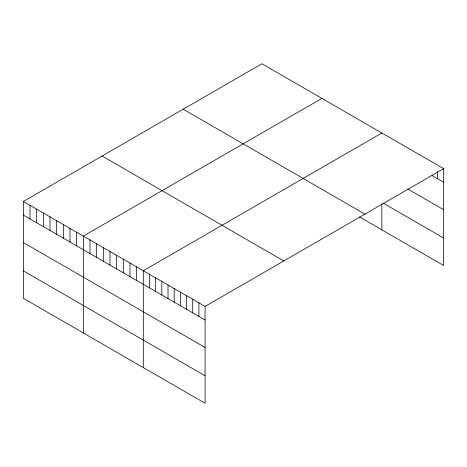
<?xml version="1.0" encoding="UTF-8"?>
<svg xmlns="http://www.w3.org/2000/svg" width="467" height="467" viewBox="0 0 467 467"><rect width="100%" height="100%" fill="white"/><g stroke="black" fill="none" stroke-linecap="round" stroke-linejoin="round"><path stroke-width="0.7" d="M23.35 201.487L205.083 306.41L205.083 403.249L23.35 298.325L23.35 201.487L261.917 63.751L443.65 168.675L443.65 265.513L359.444 216.898M321.886 98.374L83.324 236.109L83.324 332.948M381.86 133.002L143.293 270.737L143.293 367.576M205.083 306.41L443.65 168.675M431.911 175.487L443.65 182.27M407.814 189.047L443.65 209.741M383.098 203.081L443.65 238.042M183.187 109.202L364.925 214.125M102.075 156.031L283.813 260.96M23.35 215.077L205.083 320M23.35 242.548L205.083 347.471M23.35 270.854L205.083 375.777M437.468 171.547L437.468 178.698M381.86 203.74L381.86 229.84M198.907 302.844L198.907 316.433M192.725 299.277L192.725 312.867M186.549 295.704L186.549 309.3M180.367 292.138L180.367 305.733M174.191 288.571L174.191 302.167M168.009 285.004L168.009 298.6M161.833 281.438L161.833 295.027M155.651 277.871L155.651 291.461M149.475 274.304L149.475 287.894M136.633 266.89L136.633 280.48M129.966 263.038L129.966 276.633M123.306 259.191L123.306 272.786M116.639 255.344L116.639 268.939M109.978 251.497L109.978 265.093M103.312 247.65L103.312 261.246M96.651 243.803L96.651 257.399M89.985 239.956L89.985 253.552M76.658 232.262L76.658 245.858M69.997 228.416L69.997 242.011M63.331 224.569L63.331 238.164M56.67 220.722L56.67 234.311M50.004 216.875L50.004 230.465M43.343 213.028L43.343 226.618M36.677 209.181L36.677 222.771M30.016 205.334L30.016 218.924"/></g></svg>
